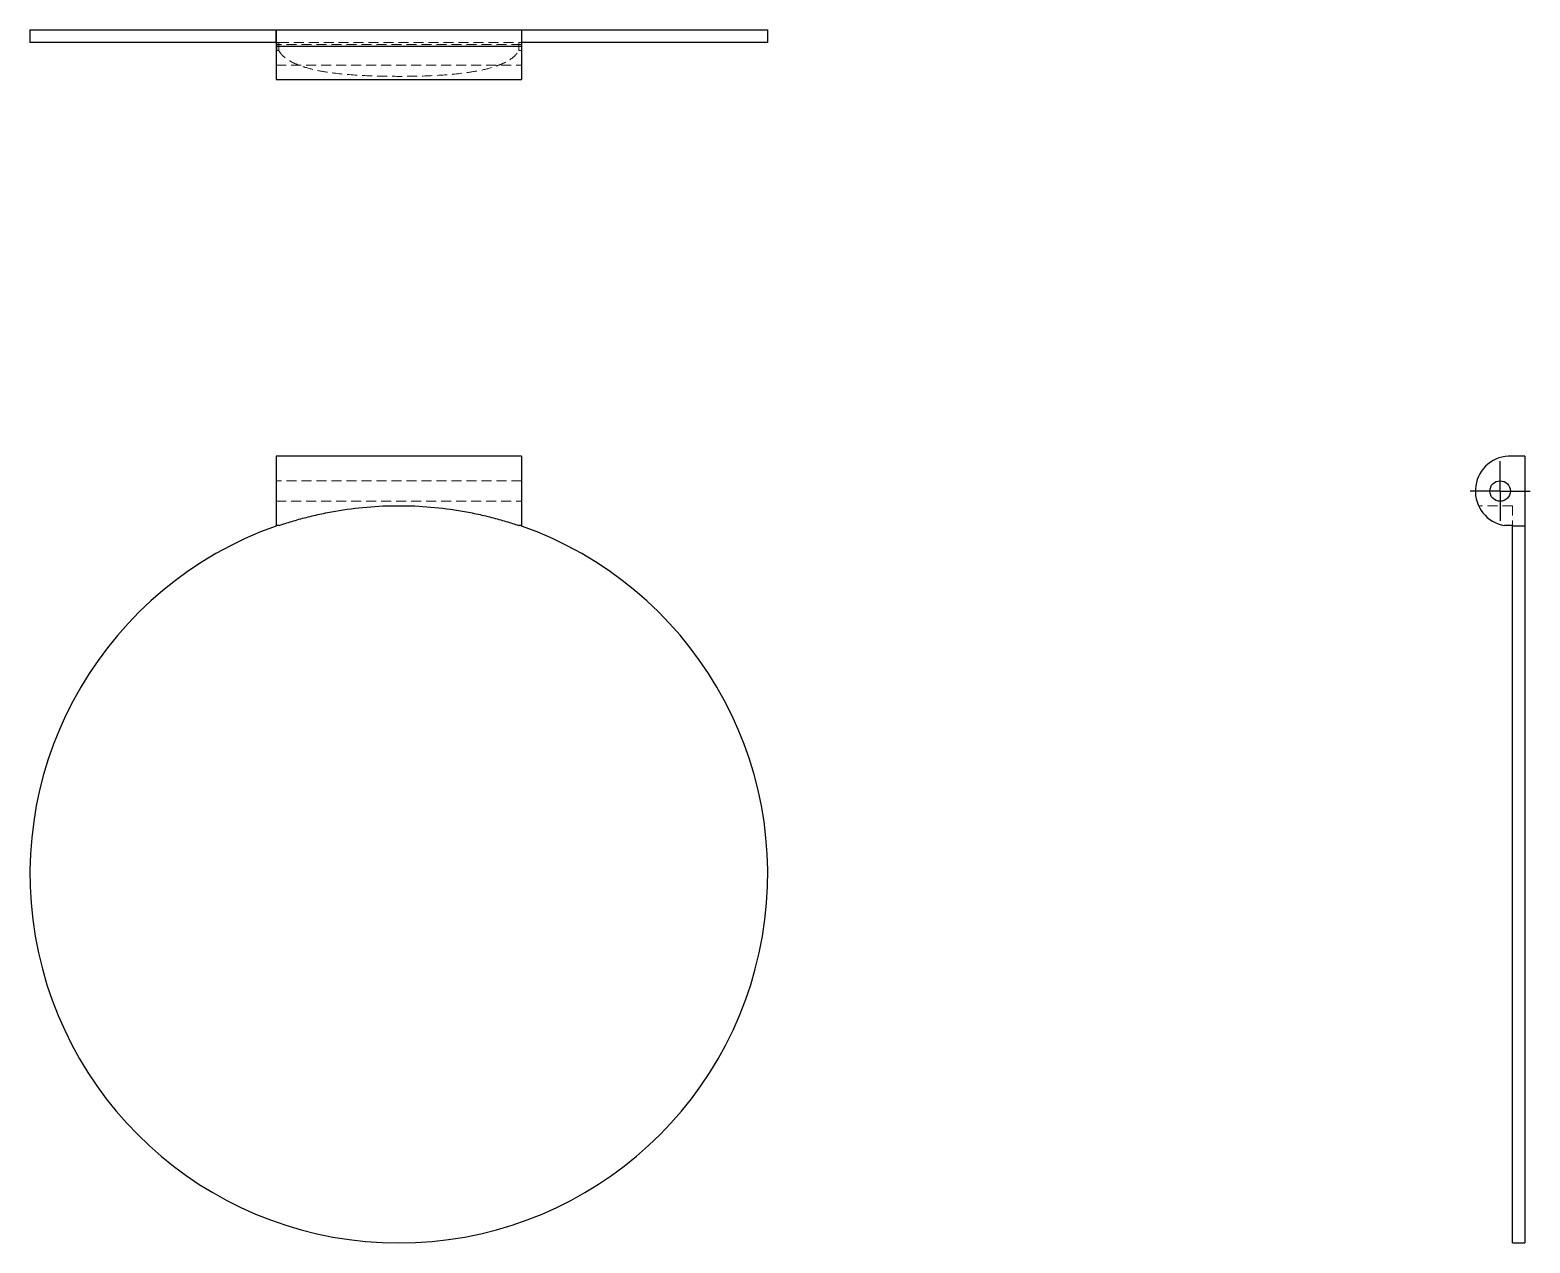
# Model space of a CAD drawing. Header units: millimetres. Extents: x 36 to 227, y 7 to 161.
import ezdxf

# ---------------------------------------------------------------- set-up
doc = ezdxf.new("R2010")
doc.units = ezdxf.units.MM
doc.linetypes.add('HIDDEN', pattern=[1.905, 1.27, -0.635])
doc.layers.add('10', color=7, linetype='Continuous')

# ---------------------------------------------------------------- blocks, each defined once
blk = doc.blocks.new('SW_CENTERMARKSYMBOL_0')
at = {"layer": '10', "color": 0}
for p, q in [((0, 2.5), (0, 3.8)), ((0, 0), (0, 2.5)), ((-2.5, 0), (-3.8, 0)), ((0, 0), (-2.5, 0)), ((0, 0), (0, -2.5)), ((0, 0), (2.5, 0)), ((2.5, 0), (3.8, 0)), ((0, -2.5), (0, -3.8))]:
    blk.add_line(p, q, dxfattribs=at)

msp = doc.modelspace()

# ---------------------------------------------------------------- linework, layer by layer
at = {"color": 7, "linetype": 'Continuous', "lineweight": 25}
for p, q in [((36.11, 161.15), (36.11, 159.57)), ((36.11, 161.15), (67.42, 161.15)), ((67.42, 161.15), (98.58, 161.15)), ((67.42, 161.15), (67.42, 159.06)), ((67.42, 159.57), (67.42, 161.15)), ((67.42, 161.15), (67.42, 161.15)), ((98.58, 161.15), (98.58, 159.06)), ((98.58, 161.15), (129.89, 161.15)), ((129.89, 159.57), (129.89, 161.15)), ((67.42, 159.57), (36.11, 159.57)), ((67.42, 159.57), (67.42, 159.57)), ((98.58, 159.06), (67.42, 159.06)), ((67.42, 159.06), (67.42, 154.85)), ((129.89, 159.57), (98.58, 159.57)), ((98.58, 159.06), (98.58, 154.85)), ((67.42, 154.85), (98.58, 154.85)), ((67.42, 107), (67.42, 98.17)), ((98.58, 107), (67.42, 107)), ((98.58, 107), (98.58, 98.17)), ((226.15, 107), (224.06, 107)), ((226.15, 107), (226.15, 98.11)), ((67.42, 98.14), (67.42, 98.17)), ((67.42, 98.11), (67.42, 98.14)), ((67.73, 98.17), (67.5, 98.17)), ((98.58, 98.17), (98.27, 98.17)), ((98.58, 98.11), (98.58, 98.17)), ((224.57, 98.17), (223.56, 98.17)), ((224.57, 98.11), (224.57, 98.17)), ((226.15, 98.11), (224.57, 98.11)), ((224.57, 7), (224.57, 98.11)), ((226.15, 98.11), (226.15, 7)), ((224.57, 7), (226.15, 7))]:
    msp.add_line(p, q, dxfattribs=at)
at = {"color": 7, "linetype": 'HIDDEN', "lineweight": 18}
for p, q in [((67.42, 159.57), (67.5, 159.57)), ((98.58, 159.3), (67.42, 159.3)), ((67.5, 159.57), (67.5, 158.56)), ((67.5, 159.57), (67.73, 159.57)), ((67.73, 158.56), (67.5, 158.56)), ((67.73, 159.57), (98.27, 159.57)), ((67.73, 159.57), (67.73, 158.56)), ((98.27, 158.56), (98.27, 159.57)), ((98.27, 159.57), (98.58, 159.57)), ((98.58, 158.56), (98.27, 158.56)), ((67.42, 156.7), (98.58, 156.7)), ((98.58, 103.85), (67.42, 103.85)), ((67.42, 101.26), (98.58, 101.26)), ((224.57, 100.7), (220.26, 100.7)), ((224.57, 100.7), (224.57, 98.17)), ((224.57, 98.17), (223.54, 98.17)), ((226.15, 98.14), (224.57, 98.14)), ((224.57, 98.11), (226.15, 98.11))]:
    msp.add_line(p, q, dxfattribs=at)
at = {"color": 7, "linetype": 'Continuous', "lineweight": 25}
msp.add_circle((223, 102.56), 1.3, dxfattribs=at)
for centre, radius, start, end in [((224.3, 102.56), 4.45, 93.166, 260.422), ((83, 53.89), 46.89, 109.4103, 70.5914)]:
    msp.add_arc(centre, radius, start, end, dxfattribs=at)
at = {"color": 7, "linetype": 'HIDDEN', "lineweight": 18}
msp.add_open_spline([(67.5, 158.56), (67.47, 158.56), (67.45, 158.55), (67.42, 158.54)], degree=3, dxfattribs=at)
msp.add_open_spline([(67.73, 158.56), (67.81, 158.41), (67.9, 158.27), (68.12, 158.01), (68.23, 157.89), (68.61, 157.55), (68.89, 157.36), (69.46, 157.03), (69.77, 156.89), (70.38, 156.64), (70.69, 156.53), (71.64, 156.24), (72.28, 156.08), (73.59, 155.83), (74.26, 155.73), (76.26, 155.49), (77.6, 155.4), (80.28, 155.28), (81.63, 155.26), (84.34, 155.26), (85.69, 155.28), (88.41, 155.4), (89.76, 155.49), (91.76, 155.74), (92.43, 155.84), (93.73, 156.09), (94.38, 156.24), (95.33, 156.54), (95.64, 156.65), (96.25, 156.9), (96.55, 157.04), (97.12, 157.37), (97.4, 157.56), (97.77, 157.89), (97.89, 158.01), (98.1, 158.27), (98.19, 158.41), (98.27, 158.56)], degree=3, knots=[0, 0, 0, 0, 0.015625, 0.015625, 0.03125, 0.03125, 0.0625, 0.0625, 0.09375, 0.09375, 0.125, 0.125, 0.1875, 0.1875, 0.25, 0.25, 0.375, 0.375, 0.5, 0.5, 0.625, 0.625, 0.75, 0.75, 0.8125, 0.8125, 0.875, 0.875, 0.90625, 0.90625, 0.9375, 0.9375, 0.96875, 0.96875, 0.984375, 0.984375, 1, 1, 1, 1], dxfattribs=at)
at = {"color": 7, "linetype": 'Continuous', "lineweight": 25}
msp.add_open_spline([(67.73, 98.17), (67.81, 98.19), (67.9, 98.23), (68.12, 98.3), (68.23, 98.34), (68.61, 98.46), (68.89, 98.55), (69.46, 98.72), (69.77, 98.81), (70.38, 98.99), (70.69, 99.07), (71.64, 99.32), (72.28, 99.48), (73.59, 99.76), (74.26, 99.89), (76.26, 100.24), (77.6, 100.41), (80.28, 100.65), (81.63, 100.7), (84.34, 100.7), (85.69, 100.65), (88.41, 100.41), (89.76, 100.24), (91.76, 99.89), (92.43, 99.76), (93.73, 99.47), (94.38, 99.32), (95.33, 99.07), (95.64, 98.98), (96.25, 98.81), (96.55, 98.72), (97.12, 98.54), (97.4, 98.46), (97.77, 98.34), (97.89, 98.3), (98.1, 98.23), (98.19, 98.19), (98.27, 98.17)], degree=3, knots=[0, 0, 0, 0, 0.015625, 0.015625, 0.03125, 0.03125, 0.0625, 0.0625, 0.09375, 0.09375, 0.125, 0.125, 0.1875, 0.1875, 0.25, 0.25, 0.375, 0.375, 0.5, 0.5, 0.625, 0.625, 0.75, 0.75, 0.8125, 0.8125, 0.875, 0.875, 0.90625, 0.90625, 0.9375, 0.9375, 0.96875, 0.96875, 0.984375, 0.984375, 1, 1, 1, 1], dxfattribs=at)
msp.add_open_spline([(67.5, 98.17), (67.47, 98.17), (67.45, 98.17), (67.42, 98.17)], degree=3, dxfattribs=at)

# ---------------------------------------------------------------- block references
at = {"layer": '10'}
msp.add_blockref('SW_CENTERMARKSYMBOL_0', (223, 102.56), dxfattribs=at)

doc.saveas('drawing.dxf')
